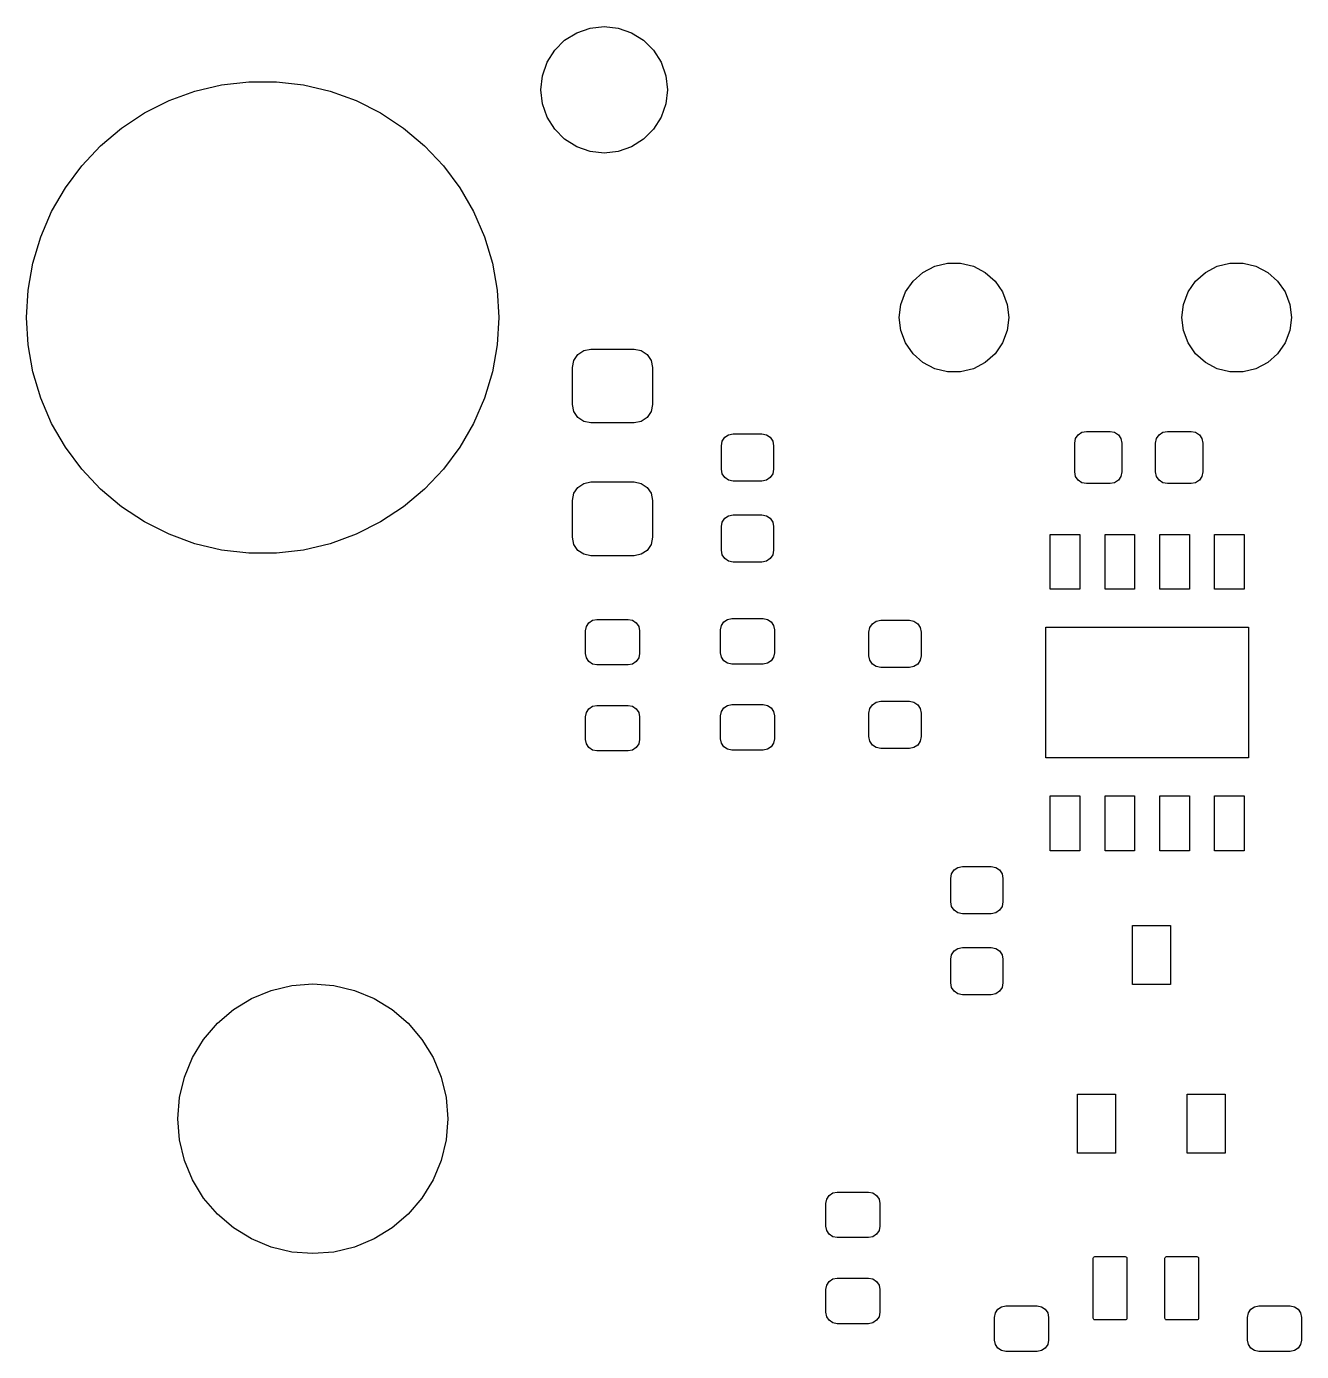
# Model space of a CAD drawing. Extents: x 102.2 to 184.7, y -143.6 to -85.5.
# Drawn here: x 102.2 to 117.32, y -102.26 to -86.55 of the extents above; entities that cross this region are included whole.
import ezdxf

# ---------------------------------------------------------------- set-up
doc = ezdxf.new("R2010")
doc.units = 0
doc.layers.add('BLACK', color=7, linetype='CONTINUOUS')

msp = doc.modelspace()

# ---------------------------------------------------------------- linework, layer by layer
at = {"layer": 'BLACK', "linetype": 'CONTINUOUS'}
for p, q in [((108.883, -86.5688), (109.05, -86.55)), ((109.05, -86.55), (109.217, -86.5688)), ((108.464, -86.8324), (108.582, -86.7136)), ((108.582, -86.7136), (108.725, -86.6243)), ((108.725, -86.6243), (108.883, -86.5688)), ((109.217, -86.5688), (109.375, -86.6243)), ((109.375, -86.6243), (109.518, -86.7136)), ((109.518, -86.7136), (109.636, -86.8324)), ((108.374, -86.9746), (108.464, -86.8324)), ((109.636, -86.8324), (109.726, -86.9746)), ((108.319, -87.1331), (108.374, -86.9746)), ((109.726, -86.9746), (109.781, -87.1331)), ((108.3, -87.3), (108.319, -87.1331)), ((109.781, -87.1331), (109.8, -87.3)), ((103.891, -87.429), (104.197, -87.3176)), ((104.197, -87.3176), (104.514, -87.2425)), ((104.514, -87.2425), (104.837, -87.2047)), ((104.837, -87.2047), (105.163, -87.2047)), ((105.163, -87.2047), (105.486, -87.2425)), ((105.486, -87.2425), (105.803, -87.3176)), ((105.803, -87.3176), (106.109, -87.429)), ((108.319, -87.4669), (108.3, -87.3)), ((109.8, -87.3), (109.781, -87.4669)), ((103.6, -87.5751), (103.891, -87.429)), ((106.109, -87.429), (106.4, -87.5751)), ((108.374, -87.6254), (108.319, -87.4669)), ((109.781, -87.4669), (109.726, -87.6254)), ((103.328, -87.7541), (103.6, -87.5751)), ((106.4, -87.5751), (106.672, -87.7541)), ((108.464, -87.7676), (108.374, -87.6254)), ((109.726, -87.6254), (109.636, -87.7676)), ((103.079, -87.9634), (103.328, -87.7541)), ((106.672, -87.7541), (106.921, -87.9634)), ((108.582, -87.8864), (108.464, -87.7676)), ((109.636, -87.7676), (109.518, -87.8864)), ((102.855, -88.2002), (103.079, -87.9634)), ((106.921, -87.9634), (107.145, -88.2002)), ((108.725, -87.9757), (108.582, -87.8864)), ((108.883, -88.0312), (108.725, -87.9757)), ((109.375, -87.9757), (109.217, -88.0312)), ((109.518, -87.8864), (109.375, -87.9757)), ((109.05, -88.05), (108.883, -88.0312)), ((109.217, -88.0312), (109.05, -88.05)), ((102.661, -88.4614), (102.855, -88.2002)), ((107.145, -88.2002), (107.339, -88.4614)), ((102.498, -88.7434), (102.661, -88.4614)), ((107.339, -88.4614), (107.502, -88.7434)), ((102.369, -89.0423), (102.498, -88.7434)), ((107.502, -88.7434), (107.631, -89.0423)), ((102.275, -89.3543), (102.369, -89.0423)), ((107.631, -89.0423), (107.725, -89.3543)), ((102.219, -89.6749), (102.275, -89.3543)), ((107.725, -89.3543), (107.781, -89.6749)), ((112.97, -89.3922), (113.122, -89.3547)), ((113.122, -89.3547), (113.278, -89.3547)), ((113.278, -89.3547), (113.43, -89.3922)), ((116.32, -89.3922), (116.472, -89.3547)), ((116.472, -89.3547), (116.628, -89.3547)), ((116.628, -89.3547), (116.78, -89.3922)), ((112.713, -89.569), (112.831, -89.4651)), ((112.831, -89.4651), (112.97, -89.3922)), ((113.43, -89.3922), (113.569, -89.4651)), ((113.569, -89.4651), (113.687, -89.569)), ((116.063, -89.569), (116.181, -89.4651)), ((116.181, -89.4651), (116.32, -89.3922)), ((116.78, -89.3922), (116.919, -89.4651)), ((116.919, -89.4651), (117.037, -89.569)), ((102.2, -90), (102.219, -89.6749)), ((107.781, -89.6749), (107.8, -90)), ((112.569, -89.8444), (112.624, -89.6979)), ((112.624, -89.6979), (112.713, -89.569)), ((113.687, -89.569), (113.776, -89.6979)), ((113.776, -89.6979), (113.831, -89.8444)), ((115.919, -89.8444), (115.974, -89.6979)), ((115.974, -89.6979), (116.063, -89.569)), ((117.037, -89.569), (117.126, -89.6979)), ((117.126, -89.6979), (117.181, -89.8444)), ((112.55, -90), (112.569, -89.8444)), ((113.831, -89.8444), (113.85, -90)), ((115.9, -90), (115.919, -89.8444)), ((117.181, -89.8444), (117.2, -90)), ((102.219, -90.3251), (102.2, -90)), ((107.8, -90), (107.781, -90.3251)), ((112.569, -90.1556), (112.55, -90)), ((113.85, -90), (113.831, -90.1556)), ((115.919, -90.1556), (115.9, -90)), ((117.2, -90), (117.181, -90.1556)), ((112.624, -90.3021), (112.569, -90.1556)), ((113.831, -90.1556), (113.776, -90.3021)), ((115.974, -90.3021), (115.919, -90.1556)), ((117.181, -90.1556), (117.126, -90.3021)), ((102.275, -90.6457), (102.219, -90.3251)), ((107.781, -90.3251), (107.725, -90.6457)), ((112.713, -90.431), (112.624, -90.3021)), ((113.776, -90.3021), (113.687, -90.431)), ((116.063, -90.431), (115.974, -90.3021)), ((117.126, -90.3021), (117.037, -90.431)), ((108.692, -90.51), (108.739, -90.4391)), ((108.739, -90.4391), (108.81, -90.3917)), ((108.81, -90.3917), (108.894, -90.375)), ((108.894, -90.375), (109.406, -90.375)), ((109.406, -90.375), (109.49, -90.3917)), ((109.49, -90.3917), (109.561, -90.4391)), ((109.561, -90.4391), (109.608, -90.51)), ((112.831, -90.5349), (112.713, -90.431)), ((113.687, -90.431), (113.569, -90.5349)), ((116.181, -90.5349), (116.063, -90.431)), ((117.037, -90.431), (116.919, -90.5349)), ((102.369, -90.9577), (102.275, -90.6457)), ((107.725, -90.6457), (107.631, -90.9577)), ((108.675, -90.5938), (108.692, -90.51)), ((108.675, -91.0312), (108.675, -90.5938)), ((109.608, -90.51), (109.625, -90.5938)), ((109.625, -90.5938), (109.625, -91.0312)), ((112.97, -90.6078), (112.831, -90.5349)), ((113.122, -90.6453), (112.97, -90.6078)), ((113.278, -90.6453), (113.122, -90.6453)), ((113.43, -90.6078), (113.278, -90.6453)), ((113.569, -90.5349), (113.43, -90.6078)), ((116.32, -90.6078), (116.181, -90.5349)), ((116.472, -90.6453), (116.32, -90.6078)), ((116.628, -90.6453), (116.472, -90.6453)), ((116.78, -90.6078), (116.628, -90.6453)), ((116.919, -90.5349), (116.78, -90.6078)), ((102.498, -91.2566), (102.369, -90.9577)), ((107.631, -90.9577), (107.502, -91.2566)), ((108.692, -91.115), (108.675, -91.0312)), ((108.739, -91.1859), (108.692, -91.115)), ((109.608, -91.115), (109.561, -91.1859)), ((109.625, -91.0312), (109.608, -91.115)), ((102.661, -91.5386), (102.498, -91.2566)), ((107.502, -91.2566), (107.339, -91.5386)), ((108.81, -91.2333), (108.739, -91.1859)), ((108.894, -91.25), (108.81, -91.2333)), ((109.406, -91.25), (108.894, -91.25)), ((109.49, -91.2333), (109.406, -91.25)), ((109.561, -91.1859), (109.49, -91.2333)), ((110.451, -91.4664), (110.481, -91.421)), ((110.481, -91.421), (110.526, -91.3907)), ((110.526, -91.3907), (110.58, -91.38)), ((110.58, -91.38), (110.92, -91.38)), ((110.92, -91.38), (110.974, -91.3907)), ((110.974, -91.3907), (111.019, -91.421)), ((111.019, -91.421), (111.049, -91.4664)), ((114.641, -91.4364), (114.671, -91.391)), ((114.671, -91.391), (114.716, -91.3607)), ((114.716, -91.3607), (114.77, -91.35)), ((114.77, -91.35), (115.05, -91.35)), ((115.05, -91.35), (115.104, -91.3607)), ((115.104, -91.3607), (115.149, -91.391)), ((115.149, -91.391), (115.179, -91.4364)), ((115.601, -91.4364), (115.631, -91.391)), ((115.631, -91.391), (115.676, -91.3607)), ((115.676, -91.3607), (115.73, -91.35)), ((115.73, -91.35), (116.01, -91.35)), ((116.01, -91.35), (116.064, -91.3607)), ((116.064, -91.3607), (116.109, -91.391)), ((116.109, -91.391), (116.139, -91.4364)), ((102.855, -91.7998), (102.661, -91.5386)), ((107.339, -91.5386), (107.145, -91.7998)), ((110.44, -91.52), (110.451, -91.4664)), ((110.44, -91.8), (110.44, -91.52)), ((111.049, -91.4664), (111.06, -91.52)), ((111.06, -91.52), (111.06, -91.8)), ((114.63, -91.49), (114.641, -91.4364)), ((114.63, -91.83), (114.63, -91.49)), ((115.179, -91.4364), (115.19, -91.49)), ((115.19, -91.49), (115.19, -91.83)), ((115.59, -91.49), (115.601, -91.4364)), ((115.59, -91.83), (115.59, -91.49)), ((116.139, -91.4364), (116.15, -91.49)), ((116.15, -91.49), (116.15, -91.83)), ((103.079, -92.0366), (102.855, -91.7998)), ((107.145, -91.7998), (106.921, -92.0366)), ((110.451, -91.8536), (110.44, -91.8)), ((110.481, -91.899), (110.451, -91.8536)), ((110.526, -91.9293), (110.481, -91.899)), ((111.019, -91.899), (110.974, -91.9293)), ((111.049, -91.8536), (111.019, -91.899)), ((111.06, -91.8), (111.049, -91.8536)), ((114.641, -91.8836), (114.63, -91.83)), ((114.671, -91.929), (114.641, -91.8836)), ((115.179, -91.8836), (115.149, -91.929)), ((115.19, -91.83), (115.179, -91.8836)), ((115.601, -91.8836), (115.59, -91.83)), ((115.631, -91.929), (115.601, -91.8836)), ((116.139, -91.8836), (116.109, -91.929)), ((116.15, -91.83), (116.139, -91.8836)), ((103.328, -92.2459), (103.079, -92.0366)), ((106.921, -92.0366), (106.672, -92.2459)), ((108.692, -92.085), (108.739, -92.0141)), ((108.739, -92.0141), (108.81, -91.9667)), ((108.81, -91.9667), (108.894, -91.95)), ((108.894, -91.95), (109.406, -91.95)), ((109.406, -91.95), (109.49, -91.9667)), ((109.49, -91.9667), (109.561, -92.0141)), ((109.561, -92.0141), (109.608, -92.085)), ((110.58, -91.94), (110.526, -91.9293)), ((110.92, -91.94), (110.58, -91.94)), ((110.974, -91.9293), (110.92, -91.94)), ((114.716, -91.9593), (114.671, -91.929)), ((114.77, -91.97), (114.716, -91.9593)), ((115.05, -91.97), (114.77, -91.97)), ((115.104, -91.9593), (115.05, -91.97)), ((115.149, -91.929), (115.104, -91.9593)), ((115.676, -91.9593), (115.631, -91.929)), ((115.73, -91.97), (115.676, -91.9593)), ((116.01, -91.97), (115.73, -91.97)), ((116.064, -91.9593), (116.01, -91.97)), ((116.109, -91.929), (116.064, -91.9593)), ((108.675, -92.1688), (108.692, -92.085)), ((108.675, -92.6063), (108.675, -92.1688)), ((109.608, -92.085), (109.625, -92.1688)), ((109.625, -92.1688), (109.625, -92.6063)), ((103.6, -92.4249), (103.328, -92.2459)), ((106.672, -92.2459), (106.4, -92.4249)), ((110.481, -92.381), (110.526, -92.3507)), ((110.526, -92.3507), (110.58, -92.34)), ((110.58, -92.34), (110.92, -92.34)), ((110.92, -92.34), (110.974, -92.3507)), ((110.974, -92.3507), (111.019, -92.381)), ((103.891, -92.571), (103.6, -92.4249)), ((106.4, -92.4249), (106.109, -92.571)), ((110.44, -92.48), (110.451, -92.4264)), ((110.44, -92.76), (110.44, -92.48)), ((110.451, -92.4264), (110.481, -92.381)), ((111.019, -92.381), (111.049, -92.4264)), ((111.049, -92.4264), (111.06, -92.48)), ((111.06, -92.48), (111.06, -92.76)), ((104.197, -92.6824), (103.891, -92.571)), ((104.514, -92.7575), (104.197, -92.6824)), ((105.803, -92.6824), (105.486, -92.7575)), ((106.109, -92.571), (105.803, -92.6824)), ((108.692, -92.69), (108.675, -92.6063)), ((109.625, -92.6063), (109.608, -92.69)), ((114.34, -93.2225), (114.34, -92.5725)), ((114.34, -92.5725), (114.69, -92.5725)), ((114.69, -92.5725), (114.69, -93.2225)), ((114.99, -93.2225), (114.99, -92.5725)), ((114.99, -92.5725), (115.34, -92.5725)), ((115.34, -92.5725), (115.34, -93.2225)), ((115.64, -93.2225), (115.64, -92.5725)), ((115.64, -92.5725), (115.99, -92.5725)), ((115.99, -92.5725), (115.99, -93.2225)), ((116.29, -93.2225), (116.29, -92.5725)), ((116.29, -92.5725), (116.64, -92.5725)), ((116.64, -92.5725), (116.64, -93.2225)), ((104.837, -92.7953), (104.514, -92.7575)), ((105.163, -92.7953), (104.837, -92.7953)), ((105.486, -92.7575), (105.163, -92.7953)), ((108.739, -92.7609), (108.692, -92.69)), ((108.81, -92.8083), (108.739, -92.7609)), ((108.894, -92.825), (108.81, -92.8083)), ((109.406, -92.825), (108.894, -92.825)), ((109.49, -92.8083), (109.406, -92.825)), ((109.561, -92.7609), (109.49, -92.8083)), ((109.608, -92.69), (109.561, -92.7609)), ((110.451, -92.8136), (110.44, -92.76)), ((110.481, -92.859), (110.451, -92.8136)), ((111.049, -92.8136), (111.019, -92.859)), ((111.06, -92.76), (111.049, -92.8136)), ((110.526, -92.8893), (110.481, -92.859)), ((110.58, -92.9), (110.526, -92.8893)), ((110.92, -92.9), (110.58, -92.9)), ((110.974, -92.8893), (110.92, -92.9)), ((111.019, -92.859), (110.974, -92.8893)), ((114.69, -93.2225), (114.34, -93.2225)), ((115.34, -93.2225), (114.99, -93.2225)), ((115.99, -93.2225), (115.64, -93.2225)), ((116.64, -93.2225), (116.29, -93.2225)), ((108.84, -93.6633), (108.87, -93.6195)), ((108.87, -93.6195), (108.913, -93.5903)), ((108.913, -93.5903), (108.965, -93.58)), ((108.965, -93.58), (109.335, -93.58)), ((109.335, -93.58), (109.387, -93.5903)), ((109.387, -93.5903), (109.43, -93.6195)), ((109.43, -93.6195), (109.46, -93.6633)), ((110.44, -93.6533), (110.47, -93.6095)), ((110.47, -93.6095), (110.513, -93.5803)), ((110.513, -93.5803), (110.565, -93.57)), ((110.565, -93.57), (110.935, -93.57)), ((110.935, -93.57), (110.987, -93.5803)), ((110.987, -93.5803), (111.03, -93.6095)), ((111.03, -93.6095), (111.06, -93.6533)), ((112.201, -93.6764), (112.231, -93.631)), ((112.231, -93.631), (112.276, -93.6007)), ((112.276, -93.6007), (112.33, -93.59)), ((112.33, -93.59), (112.67, -93.59)), ((112.67, -93.59), (112.724, -93.6007)), ((112.724, -93.6007), (112.769, -93.631)), ((112.769, -93.631), (112.799, -93.6764)), ((108.83, -93.715), (108.84, -93.6633)), ((108.83, -93.985), (108.83, -93.715)), ((109.46, -93.6633), (109.47, -93.715)), ((109.47, -93.715), (109.47, -93.985)), ((110.43, -93.705), (110.44, -93.6533)), ((110.43, -93.975), (110.43, -93.705)), ((111.06, -93.6533), (111.07, -93.705)), ((111.07, -93.705), (111.07, -93.975)), ((112.19, -93.73), (112.201, -93.6764)), ((112.19, -94.01), (112.19, -93.73)), ((112.799, -93.6764), (112.81, -93.73)), ((112.81, -93.73), (112.81, -94.01)), ((114.29, -95.2225), (114.29, -93.6725)), ((114.29, -93.6725), (116.69, -93.6725)), ((116.69, -93.6725), (116.69, -95.2225)), ((108.84, -94.0367), (108.83, -93.985)), ((108.87, -94.0805), (108.84, -94.0367)), ((108.913, -94.1097), (108.87, -94.0805)), ((109.43, -94.0805), (109.387, -94.1097)), ((109.46, -94.0367), (109.43, -94.0805)), ((109.47, -93.985), (109.46, -94.0367)), ((110.44, -94.0267), (110.43, -93.975)), ((110.47, -94.0705), (110.44, -94.0267)), ((110.513, -94.0997), (110.47, -94.0705)), ((110.565, -94.11), (110.513, -94.0997)), ((110.987, -94.0997), (110.935, -94.11)), ((111.03, -94.0705), (110.987, -94.0997)), ((111.06, -94.0267), (111.03, -94.0705)), ((111.07, -93.975), (111.06, -94.0267)), ((112.201, -94.0636), (112.19, -94.01)), ((112.231, -94.109), (112.201, -94.0636)), ((112.799, -94.0636), (112.769, -94.109)), ((112.81, -94.01), (112.799, -94.0636)), ((108.965, -94.12), (108.913, -94.1097)), ((109.335, -94.12), (108.965, -94.12)), ((109.387, -94.1097), (109.335, -94.12)), ((110.935, -94.11), (110.565, -94.11)), ((112.276, -94.1393), (112.231, -94.109)), ((112.33, -94.15), (112.276, -94.1393)), ((112.67, -94.15), (112.33, -94.15)), ((112.724, -94.1393), (112.67, -94.15)), ((112.769, -94.109), (112.724, -94.1393)), ((112.231, -94.591), (112.276, -94.5607)), ((112.276, -94.5607), (112.33, -94.55)), ((112.33, -94.55), (112.67, -94.55)), ((112.67, -94.55), (112.724, -94.5607)), ((112.724, -94.5607), (112.769, -94.591)), ((108.83, -94.735), (108.84, -94.6833)), ((108.84, -94.6833), (108.87, -94.6395)), ((108.87, -94.6395), (108.913, -94.6103)), ((108.913, -94.6103), (108.965, -94.6)), ((108.965, -94.6), (109.335, -94.6)), ((109.335, -94.6), (109.387, -94.6103)), ((109.387, -94.6103), (109.43, -94.6395)), ((109.43, -94.6395), (109.46, -94.6833)), ((109.46, -94.6833), (109.47, -94.735)), ((110.43, -94.725), (110.44, -94.6733)), ((110.43, -94.995), (110.43, -94.725)), ((110.44, -94.6733), (110.47, -94.6295)), ((110.47, -94.6295), (110.513, -94.6003)), ((110.513, -94.6003), (110.565, -94.59)), ((110.565, -94.59), (110.935, -94.59)), ((110.935, -94.59), (110.987, -94.6003)), ((110.987, -94.6003), (111.03, -94.6295)), ((111.03, -94.6295), (111.06, -94.6733)), ((111.06, -94.6733), (111.07, -94.725)), ((111.07, -94.725), (111.07, -94.995)), ((112.19, -94.69), (112.201, -94.6364)), ((112.19, -94.97), (112.19, -94.69)), ((112.201, -94.6364), (112.231, -94.591)), ((112.769, -94.591), (112.799, -94.6364)), ((112.799, -94.6364), (112.81, -94.69)), ((112.81, -94.69), (112.81, -94.97)), ((108.83, -95.005), (108.83, -94.735)), ((109.47, -94.735), (109.47, -95.005)), ((108.84, -95.0567), (108.83, -95.005)), ((109.47, -95.005), (109.46, -95.0567)), ((110.44, -95.0467), (110.43, -94.995)), ((111.07, -94.995), (111.06, -95.0467)), ((112.201, -95.0236), (112.19, -94.97)), ((112.231, -95.069), (112.201, -95.0236)), ((112.799, -95.0236), (112.769, -95.069)), ((112.81, -94.97), (112.799, -95.0236)), ((108.87, -95.1005), (108.84, -95.0567)), ((108.913, -95.1297), (108.87, -95.1005)), ((108.965, -95.14), (108.913, -95.1297)), ((109.335, -95.14), (108.965, -95.14)), ((109.387, -95.1297), (109.335, -95.14)), ((109.43, -95.1005), (109.387, -95.1297)), ((109.46, -95.0567), (109.43, -95.1005)), ((110.47, -95.0905), (110.44, -95.0467)), ((110.513, -95.1197), (110.47, -95.0905)), ((110.565, -95.13), (110.513, -95.1197)), ((110.935, -95.13), (110.565, -95.13)), ((110.987, -95.1197), (110.935, -95.13)), ((111.03, -95.0905), (110.987, -95.1197)), ((111.06, -95.0467), (111.03, -95.0905)), ((112.276, -95.0993), (112.231, -95.069)), ((112.33, -95.11), (112.276, -95.0993)), ((112.67, -95.11), (112.33, -95.11)), ((112.724, -95.0993), (112.67, -95.11)), ((112.769, -95.069), (112.724, -95.0993)), ((116.69, -95.2225), (114.29, -95.2225)), ((114.34, -96.3225), (114.34, -95.6725)), ((114.34, -95.6725), (114.69, -95.6725)), ((114.69, -95.6725), (114.69, -96.3225)), ((114.99, -96.3225), (114.99, -95.6725)), ((114.99, -95.6725), (115.34, -95.6725)), ((115.34, -95.6725), (115.34, -96.3225)), ((115.64, -96.3225), (115.64, -95.6725)), ((115.64, -95.6725), (115.99, -95.6725)), ((115.99, -95.6725), (115.99, -96.3225)), ((116.29, -96.3225), (116.29, -95.6725)), ((116.29, -95.6725), (116.64, -95.6725)), ((116.64, -95.6725), (116.64, -96.3225)), ((114.69, -96.3225), (114.34, -96.3225)), ((115.34, -96.3225), (114.99, -96.3225)), ((115.99, -96.3225), (115.64, -96.3225)), ((116.64, -96.3225), (116.29, -96.3225)), ((113.16, -96.65), (113.171, -96.5964)), ((113.171, -96.5964), (113.201, -96.551)), ((113.201, -96.551), (113.246, -96.5207)), ((113.246, -96.5207), (113.3, -96.51)), ((113.3, -96.51), (113.64, -96.51)), ((113.64, -96.51), (113.694, -96.5207)), ((113.694, -96.5207), (113.739, -96.551)), ((113.739, -96.551), (113.769, -96.5964)), ((113.769, -96.5964), (113.78, -96.65)), ((113.16, -96.93), (113.16, -96.65)), ((113.78, -96.65), (113.78, -96.93)), ((113.171, -96.9836), (113.16, -96.93)), ((113.78, -96.93), (113.769, -96.9836)), ((113.201, -97.029), (113.171, -96.9836)), ((113.246, -97.0593), (113.201, -97.029)), ((113.3, -97.07), (113.246, -97.0593)), ((113.64, -97.07), (113.3, -97.07)), ((113.694, -97.0593), (113.64, -97.07)), ((113.739, -97.029), (113.694, -97.0593)), ((113.769, -96.9836), (113.739, -97.029)), ((115.315, -97.91), (115.315, -97.21)), ((115.315, -97.21), (115.765, -97.21)), ((115.765, -97.21), (115.765, -97.91)), ((113.16, -97.61), (113.171, -97.5564)), ((113.171, -97.5564), (113.201, -97.511)), ((113.201, -97.511), (113.246, -97.4807)), ((113.246, -97.4807), (113.3, -97.47)), ((113.3, -97.47), (113.64, -97.47)), ((113.64, -97.47), (113.694, -97.4807)), ((113.694, -97.4807), (113.739, -97.511)), ((113.739, -97.511), (113.769, -97.5564)), ((113.769, -97.5564), (113.78, -97.61)), ((113.16, -97.89), (113.16, -97.61)), ((113.78, -97.61), (113.78, -97.89)), ((104.869, -98.0742), (105.101, -97.9781)), ((105.101, -97.9781), (105.345, -97.9195)), ((105.345, -97.9195), (105.596, -97.8998)), ((105.596, -97.8998), (105.846, -97.9195)), ((105.846, -97.9195), (106.09, -97.9781)), ((106.09, -97.9781), (106.322, -98.0742)), ((113.171, -97.9436), (113.16, -97.89)), ((113.201, -97.989), (113.171, -97.9436)), ((113.246, -98.0193), (113.201, -97.989)), ((113.3, -98.03), (113.246, -98.0193)), ((113.64, -98.03), (113.3, -98.03)), ((113.694, -98.0193), (113.64, -98.03)), ((113.739, -97.989), (113.694, -98.0193)), ((113.769, -97.9436), (113.739, -97.989)), ((113.78, -97.89), (113.769, -97.9436)), ((115.765, -97.91), (115.315, -97.91)), ((104.655, -98.2054), (104.869, -98.0742)), ((106.322, -98.0742), (106.536, -98.2054)), ((104.464, -98.3685), (104.655, -98.2054)), ((106.536, -98.2054), (106.727, -98.3685)), ((104.301, -98.5594), (104.464, -98.3685)), ((106.727, -98.3685), (106.89, -98.5594)), ((104.17, -98.7735), (104.301, -98.5594)), ((106.89, -98.5594), (107.021, -98.7735)), ((104.074, -99.0055), (104.17, -98.7735)), ((107.021, -98.7735), (107.117, -99.0055)), ((104.015, -99.2497), (104.074, -99.0055)), ((107.117, -99.0055), (107.176, -99.2497)), ((103.995, -99.5), (104.015, -99.2497)), ((107.176, -99.2497), (107.196, -99.5)), ((114.665, -99.91), (114.665, -99.21)), ((114.665, -99.21), (115.115, -99.21)), ((115.115, -99.21), (115.115, -99.91)), ((115.965, -99.91), (115.965, -99.21)), ((115.965, -99.21), (116.415, -99.21)), ((116.415, -99.21), (116.415, -99.91)), ((104.015, -99.7503), (103.995, -99.5)), ((107.196, -99.5), (107.176, -99.7503)), ((104.074, -99.9945), (104.015, -99.7503)), ((107.176, -99.7503), (107.117, -99.9945)), ((115.115, -99.91), (114.665, -99.91)), ((116.415, -99.91), (115.965, -99.91)), ((104.17, -100.226), (104.074, -99.9945)), ((107.117, -99.9945), (107.021, -100.226)), ((104.301, -100.441), (104.17, -100.226)), ((107.021, -100.226), (106.89, -100.441)), ((111.72, -100.41), (111.763, -100.38)), ((111.763, -100.38), (111.815, -100.37)), ((111.815, -100.37), (112.185, -100.37)), ((112.185, -100.37), (112.237, -100.38)), ((112.237, -100.38), (112.28, -100.41)), ((104.464, -100.632), (104.301, -100.441)), ((106.89, -100.441), (106.727, -100.632)), ((111.68, -100.505), (111.69, -100.453)), ((111.68, -100.775), (111.68, -100.505)), ((111.69, -100.453), (111.72, -100.41)), ((112.28, -100.41), (112.31, -100.453)), ((112.31, -100.453), (112.32, -100.505)), ((112.32, -100.505), (112.32, -100.775)), ((104.655, -100.795), (104.464, -100.632)), ((106.727, -100.632), (106.536, -100.795)), ((104.869, -100.926), (104.655, -100.795)), ((106.536, -100.795), (106.322, -100.926)), ((111.69, -100.827), (111.68, -100.775)), ((111.72, -100.87), (111.69, -100.827)), ((112.31, -100.827), (112.28, -100.87)), ((112.32, -100.775), (112.31, -100.827)), ((105.101, -101.022), (104.869, -100.926)), ((106.322, -100.926), (106.09, -101.022)), ((111.763, -100.9), (111.72, -100.87)), ((111.815, -100.91), (111.763, -100.9)), ((112.185, -100.91), (111.815, -100.91)), ((112.237, -100.9), (112.185, -100.91)), ((112.28, -100.87), (112.237, -100.9)), ((105.345, -101.081), (105.101, -101.022)), ((105.596, -101.1), (105.345, -101.081)), ((105.846, -101.081), (105.596, -101.1)), ((106.09, -101.022), (105.846, -101.081)), ((114.85, -101.155), (114.852, -101.147)), ((114.85, -101.865), (114.85, -101.155)), ((114.852, -101.147), (114.856, -101.141)), ((114.856, -101.141), (114.862, -101.137)), ((114.862, -101.137), (114.87, -101.135)), ((114.87, -101.135), (115.23, -101.135)), ((115.23, -101.135), (115.238, -101.137)), ((115.238, -101.137), (115.244, -101.141)), ((115.244, -101.141), (115.248, -101.147)), ((115.248, -101.147), (115.25, -101.155)), ((115.25, -101.155), (115.25, -101.865)), ((115.7, -101.155), (115.702, -101.147)), ((115.7, -101.865), (115.7, -101.155)), ((115.702, -101.147), (115.706, -101.141)), ((115.706, -101.141), (115.712, -101.137)), ((115.712, -101.137), (115.72, -101.135)), ((115.72, -101.135), (116.08, -101.135)), ((116.08, -101.135), (116.088, -101.137)), ((116.088, -101.137), (116.094, -101.141)), ((116.094, -101.141), (116.098, -101.147)), ((116.098, -101.147), (116.1, -101.155)), ((116.1, -101.155), (116.1, -101.865)), ((111.68, -101.525), (111.69, -101.473)), ((111.69, -101.473), (111.72, -101.43)), ((111.72, -101.43), (111.763, -101.4)), ((111.763, -101.4), (111.815, -101.39)), ((111.815, -101.39), (112.185, -101.39)), ((112.185, -101.39), (112.237, -101.4)), ((112.237, -101.4), (112.28, -101.43)), ((112.28, -101.43), (112.31, -101.473)), ((112.31, -101.473), (112.32, -101.525)), ((111.68, -101.795), (111.68, -101.525)), ((112.32, -101.525), (112.32, -101.795)), ((111.69, -101.847), (111.68, -101.795)), ((112.32, -101.795), (112.31, -101.847)), ((113.69, -101.803), (113.72, -101.76)), ((113.72, -101.76), (113.763, -101.73)), ((113.763, -101.73), (113.815, -101.72)), ((113.815, -101.72), (114.185, -101.72)), ((114.185, -101.72), (114.237, -101.73)), ((114.237, -101.73), (114.28, -101.76)), ((114.28, -101.76), (114.31, -101.803)), ((116.69, -101.803), (116.72, -101.76)), ((116.72, -101.76), (116.763, -101.73)), ((116.763, -101.73), (116.815, -101.72)), ((116.815, -101.72), (117.185, -101.72)), ((117.185, -101.72), (117.237, -101.73)), ((117.237, -101.73), (117.28, -101.76)), ((117.28, -101.76), (117.31, -101.803)), ((111.72, -101.89), (111.69, -101.847)), ((111.763, -101.92), (111.72, -101.89)), ((111.815, -101.93), (111.763, -101.92)), ((112.185, -101.93), (111.815, -101.93)), ((112.237, -101.92), (112.185, -101.93)), ((112.28, -101.89), (112.237, -101.92)), ((112.31, -101.847), (112.28, -101.89)), ((113.68, -101.855), (113.69, -101.803)), ((113.68, -102.125), (113.68, -101.855)), ((114.31, -101.803), (114.32, -101.855)), ((114.32, -101.855), (114.32, -102.125)), ((114.852, -101.873), (114.85, -101.865)), ((114.856, -101.879), (114.852, -101.873)), ((114.862, -101.883), (114.856, -101.879)), ((114.87, -101.885), (114.862, -101.883)), ((115.23, -101.885), (114.87, -101.885)), ((115.238, -101.883), (115.23, -101.885)), ((115.244, -101.879), (115.238, -101.883)), ((115.248, -101.873), (115.244, -101.879)), ((115.25, -101.865), (115.248, -101.873)), ((115.702, -101.873), (115.7, -101.865)), ((115.706, -101.879), (115.702, -101.873)), ((115.712, -101.883), (115.706, -101.879)), ((115.72, -101.885), (115.712, -101.883)), ((116.08, -101.885), (115.72, -101.885)), ((116.088, -101.883), (116.08, -101.885)), ((116.094, -101.879), (116.088, -101.883)), ((116.098, -101.873), (116.094, -101.879)), ((116.1, -101.865), (116.098, -101.873)), ((116.68, -101.855), (116.69, -101.803)), ((116.68, -102.125), (116.68, -101.855)), ((117.31, -101.803), (117.32, -101.855)), ((117.32, -101.855), (117.32, -102.125)), ((113.69, -102.177), (113.68, -102.125)), ((113.72, -102.22), (113.69, -102.177)), ((113.763, -102.25), (113.72, -102.22)), ((113.815, -102.26), (113.763, -102.25)), ((114.185, -102.26), (113.815, -102.26)), ((114.237, -102.25), (114.185, -102.26)), ((114.28, -102.22), (114.237, -102.25)), ((114.31, -102.177), (114.28, -102.22)), ((114.32, -102.125), (114.31, -102.177)), ((116.69, -102.177), (116.68, -102.125)), ((116.72, -102.22), (116.69, -102.177)), ((116.763, -102.25), (116.72, -102.22)), ((116.815, -102.26), (116.763, -102.25)), ((117.185, -102.26), (116.815, -102.26)), ((117.237, -102.25), (117.185, -102.26)), ((117.28, -102.22), (117.237, -102.25)), ((117.31, -102.177), (117.28, -102.22)), ((117.32, -102.125), (117.31, -102.177))]:
    msp.add_line(p, q, dxfattribs=at)

doc.saveas('drawing.dxf')
